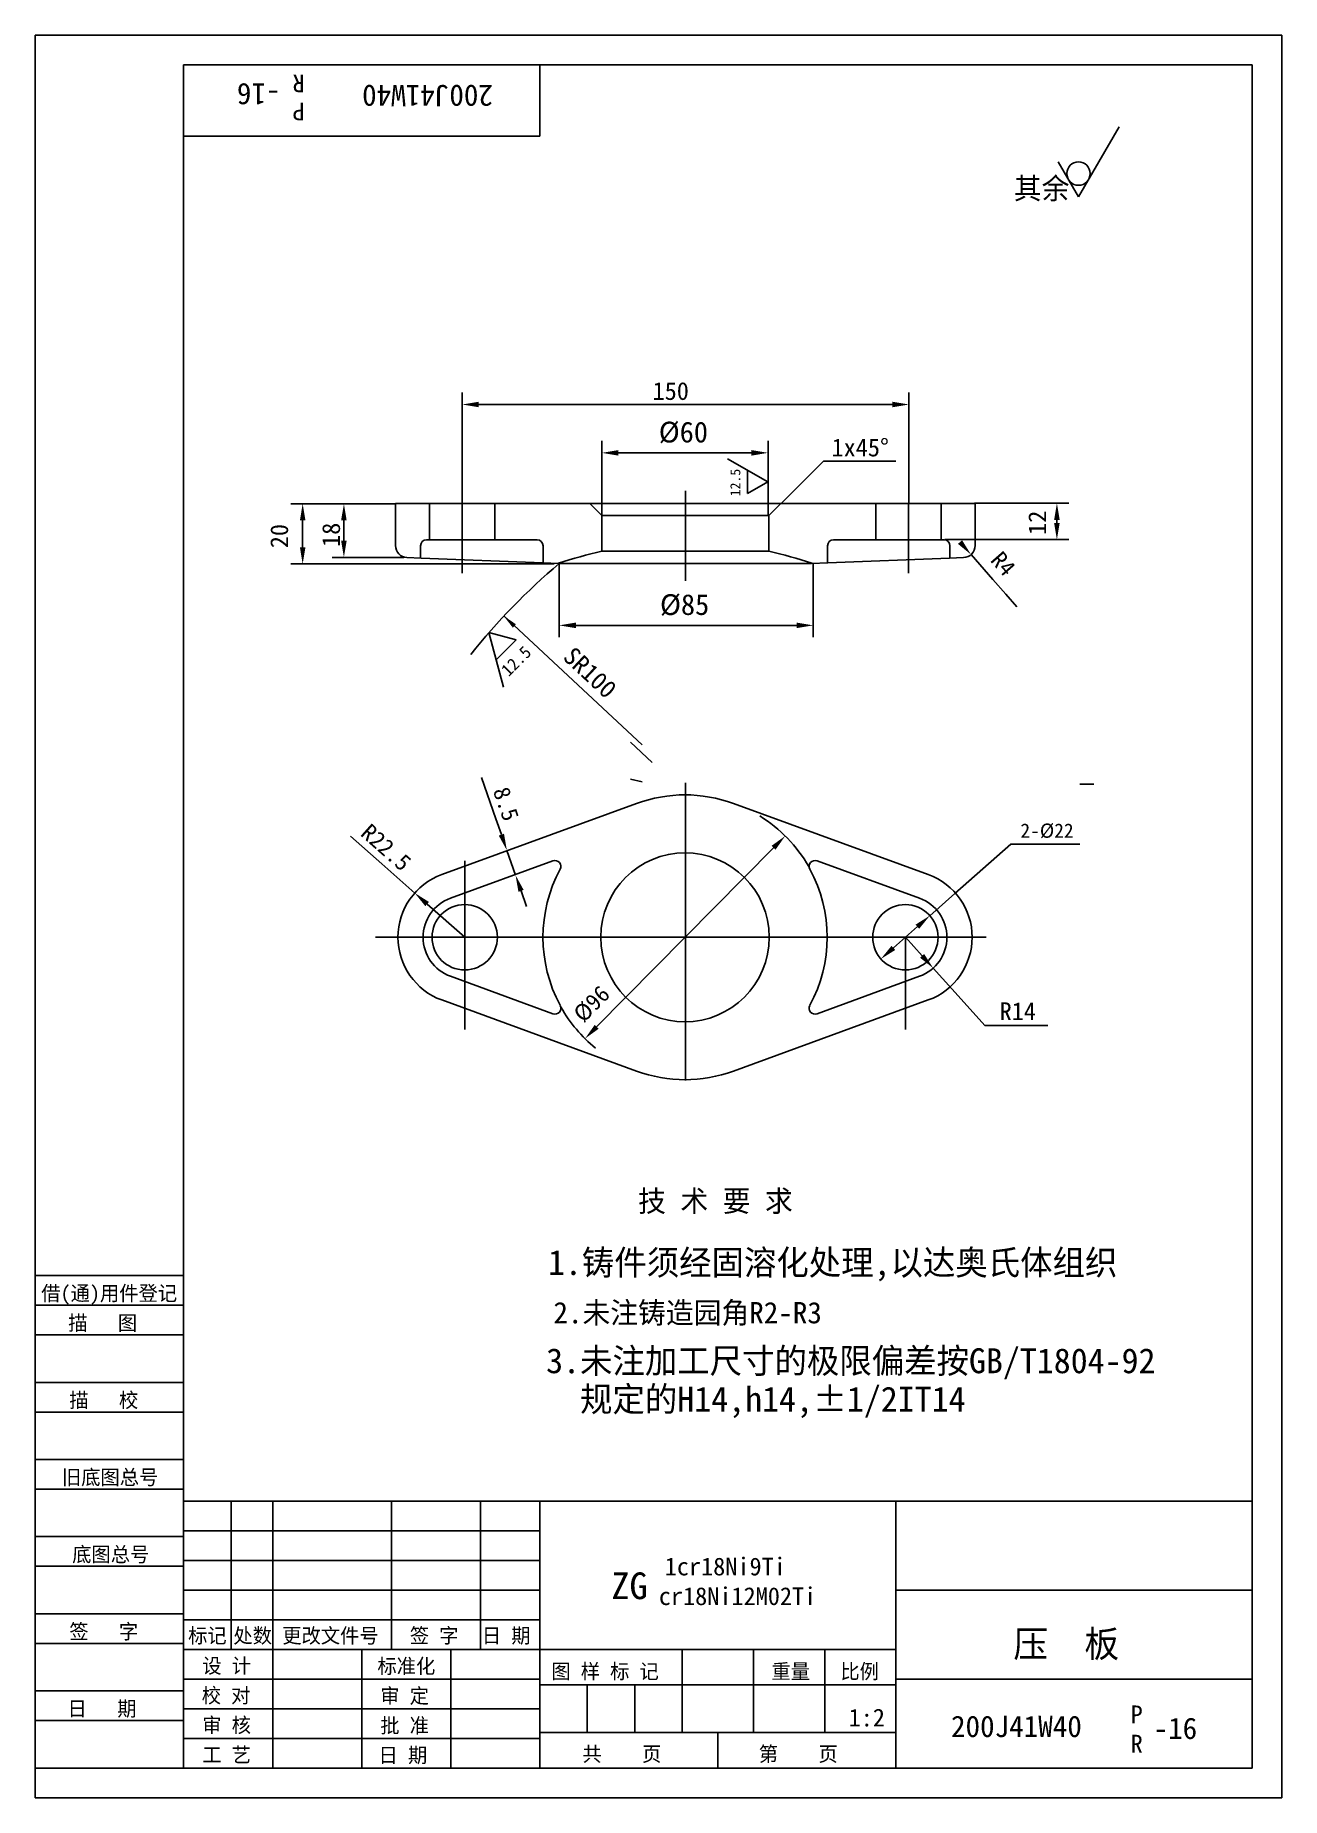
# Model space of a CAD drawing. Header units: metres. Extents: x 0 to 210, y 0 to 297.
import ezdxf

# ---------------------------------------------------------------- set-up
doc = ezdxf.new("R2010")
doc.units = ezdxf.units.M
for name, color, linetype in [('B', 3, 'Continuous'), ('C', 6, 'Continuous'), ('D', 1, 'Continuous'), ('FL', 5, 'Continuous'), ('T', 7, 'Continuous'), ('TL', 4, 'Continuous')]:
    doc.layers.add(name, color=color, linetype=linetype)

# ---------------------------------------------------------------- blocks, each defined once
blk = doc.blocks.new('TUKUN4')
at = {"layer": 'FL'}
for p, q in [((0, 297), (0, 0)), ((210, 297), (0, 297)), ((210, 0), (210, 297)), ((0, 78), (25, 78)), ((0, 70), (25, 70)), ((0, 65), (25, 65)), ((0, 57), (25, 57)), ((0, 52), (25, 52)), ((33, 25), (33, 50)), ((40, 5), (40, 50)), ((60, 25), (60, 50)), ((75, 25), (75, 50)), ((25, 45), (85, 45)), ((0, 44), (25, 44)), ((0, 39), (25, 39)), ((25, 40), (85, 40)), ((25, 35), (85, 35)), ((0, 31), (25, 31)), ((25, 30), (85, 30)), ((0, 26), (25, 26)), ((70, 5), (70, 25)), ((0, 18), (25, 18)), ((25, 20), (85, 20)), ((25, 15), (85, 15)), ((0, 13), (25, 13)), ((25, 10), (85, 10)), ((0, 0), (210, 0))]:
    blk.add_line(p, q, dxfattribs=at)
at = {"layer": 'TL'}
for p, q in [((25, 5), (25, 292)), ((205, 292), (25, 292)), ((85, 292), (85, 280)), ((205, 5), (205, 292)), ((85, 280), (25, 280)), ((0, 88), (25, 88)), ((0, 83), (25, 83)), ((205, 50), (25, 50)), ((85, 5), (85, 50)), ((145, 5), (145, 50)), ((205, 35), (145, 35)), ((145, 25), (25, 25)), ((55, 5), (55, 25)), ((109, 11), (109, 25)), ((121, 11), (121, 25)), ((133, 11), (133, 25)), ((85, 19), (145, 19)), ((93, 11), (93, 19)), ((101, 11), (101, 19)), ((205, 20), (145, 20)), ((145, 11), (85, 11)), ((115, 5), (115, 11)), ((0, 5), (205, 5))]:
    blk.add_line(p, q, dxfattribs=at)
at = {"layer": 'T'}
for s, p in [('借(通)用件登记', (1, 83.76)), ('描   图', (5.56, 78.76)), ('描   校', (5.74, 65.76)), ('旧底图总号', (4.49, 52.76)), ('底图总号', (6.22, 39.76)), ('签   字', (5.74, 26.76)), ('标记', (25.75, 26.07)), ('处数', (33.38, 26.07)), ('更改文件号', (41.61, 26.07)), ('签 字', (63.1, 26.07)), ('日 期', (75.23, 26.07)), ('设 计', (28.14, 20.99)), ('标准化', (57.65, 20.93)), ('图 样 标 记', (86.95, 20.04)), ('重量', (124.03, 20.04)), ('比例', (135.64, 20.04)), ('校 对', (28.05, 15.99)), ('审 定', (58.13, 15.93)), ('日   期', (5.45, 13.76)), ('审 核', (28.14, 10.99)), ('批 准', (58.13, 10.93)), ('共    页', (92.18, 6.13)), ('第    页', (121.9, 6.13)), ('工 艺', (28.14, 5.99)), ('日 期', (57.84, 5.93))]:
    blk.add_text(s, height=2.5, dxfattribs=at).set_placement(p)

msp = doc.modelspace()

# ---------------------------------------------------------------- linework, layer by layer
at = {"layer": 'B'}
for p, q in [((87.22, 157.88), (69.95, 151.57)), ((131.72, 157.88), (148.99, 151.57)), ((69.95, 138.42), (87.22, 132.12)), ((148.99, 138.42), (131.72, 132.12))]:
    msp.add_line(p, q, dxfattribs=at)
for centre, radius, start, end in [((87.56, 156.94), 1, 331.47, 110.06), ((131.38, 156.94), 1, 69.94, 208.53), ((109.53, 145), 24, 151.47, 208.53), ((109.41, 145), 24, 331.47, 28.53), ((72.35, 145), 7, 110.06, 249.94), ((146.59, 145), 7, 290.06, 69.94), ((87.56, 133.05), 1, 249.94, 28.53), ((131.38, 133.05), 1, 151.47, 290.06)]:
    msp.add_arc(centre, radius, start, end, dxfattribs=at)
at = {"layer": 'C'}
for p, q in [((109.53, 220.24), (109.53, 205.06)), ((71.91, 218.05), (71.91, 206.35)), ((147.12, 218.05), (147.12, 206.35)), ((109.53, 163.65), (109.53, 171)), ((109.53, 163.65), (109.53, 120.89)), ((72.35, 145), (72.35, 157.89)), ((57.33, 145), (160.19, 145)), ((72.35, 145), (72.35, 129.44)), ((146.59, 145), (146.59, 129.44)), ((109.53, 131), (109.53, 127.82))]:
    msp.add_line(p, q, dxfattribs=at)
at = {"layer": 'D'}
for p, q in [((182.59, 281.58), (175.76, 269.75)), ((175.76, 269.75), (172.35, 275.66)), ((71.93, 218.05), (71.93, 236.78)), ((74.73, 234.78), (144.4, 234.78)), ((147.2, 218.05), (147.2, 236.78)), ((95.46, 216.06), (95.46, 228.63)), ((98.26, 226.63), (120.65, 226.63)), ((123.45, 216.06), (123.45, 228.63)), ((116.64, 225.64), (123.4, 221.73)), ((120.02, 219.78), (120.02, 223.69)), ((125.73, 218.14), (132.8, 225.21)), ((132.8, 225.21), (145.01, 225.21)), ((123.4, 221.73), (120.02, 219.78)), ((50, 218.05), (43.05, 218.05)), ((60.74, 218.05), (50, 218.05)), ((158.26, 218.14), (174.12, 218.14)), ((45.05, 215.25), (45.05, 210.71)), ((52, 215.25), (52, 211.82)), ((172.12, 215.34), (172.12, 214.82)), ((153.23, 212.02), (174.12, 212.02)), ((155.8, 211.59), (156.33, 210.99)), ((87.4, 207.91), (43.05, 207.91)), ((62.09, 209.02), (50, 209.02)), ((88.28, 207.97), (88.28, 195.56)), ((131.05, 207.98), (131.05, 195.56)), ((157.65, 209.49), (161.35, 205.29)), ((161.35, 205.29), (163.54, 202.79)), ((163.54, 202.79), (165.37, 200.71)), ((78.92, 199.14), (102.24, 177.4)), ((76.39, 196.38), (81.01, 195.14)), ((78.87, 187.15), (76.39, 196.38)), ((91.08, 197.56), (128.25, 197.56)), ((81.01, 195.14), (77.63, 191.76)), ((100.3, 177.85), (103.95, 174.44)), ((77.61, 164.93), (75.16, 171.94)), ((102.24, 171.18), (100.3, 171.63)), ((176, 170.79), (178.37, 170.79)), ((78.53, 162.29), (77.61, 164.93)), ((58.38, 157.37), (53.12, 162.03)), ((154.91, 152.35), (164.34, 160.69)), ((164.34, 160.69), (176, 160.69)), ((80.92, 155.46), (79.46, 159.64)), ((94.58, 129.91), (124.38, 160.08)), ((63.93, 152.46), (58.38, 157.37)), ((81.84, 152.81), (82.77, 150.17)), ((150.71, 148.64), (154.91, 152.35)), ((66.02, 150.6), (72.35, 145)), ((148.62, 146.79), (144.57, 143.21)), ((149.4, 141.88), (146.59, 145)), ((151.28, 139.8), (155.98, 134.57)), ((155.98, 134.57), (159.99, 130.12)), ((159.99, 130.12), (170.62, 130.12))]:
    msp.add_line(p, q, dxfattribs=at)
msp.add_lwpolyline([(88.28, 207.97, 0.05), (73.38, 192.67, 0.05)], format="xyb", dxfattribs=at)
msp.add_circle((175.76, 273.69), 1.97, dxfattribs=at)
for start, end in [(29.75, 58.39), (209.47, 231.05)]:
    msp.add_arc((109.48, 145), 24, start, end, dxfattribs=at)
for points in [[(74.73, 235.24), (74.73, 234.31), (71.93, 234.78)], [(144.4, 235.24), (144.4, 234.31), (147.2, 234.78)], [(98.26, 227.1), (98.26, 226.16), (95.46, 226.63)], [(120.65, 227.1), (120.65, 226.16), (123.45, 226.63)], [(44.59, 215.25), (45.52, 215.25), (45.05, 218.05)], [(51.53, 215.25), (52.46, 215.25), (52, 218.05)], [(171.65, 215.34), (172.59, 215.34), (172.12, 218.14)], [(171.65, 214.82), (172.59, 214.82), (172.12, 212.02)], [(51.53, 211.82), (52.46, 211.82), (52, 209.02)], [(155.45, 211.29), (156.15, 211.9), (157.65, 209.49)], [(44.59, 210.71), (45.52, 210.71), (45.05, 207.91)], [(80.99, 197.74), (78.92, 199.14), (80.46, 197.17)], [(91.08, 198.03), (91.08, 197.09), (88.28, 197.56)], [(128.25, 198.03), (128.25, 197.09), (131.05, 197.56)], [(78.97, 162.44), (78.09, 162.13), (79.46, 159.64)], [(124.71, 159.75), (124.05, 160.41), (126.35, 162.07)], [(82.28, 152.97), (81.4, 152.66), (80.92, 155.46)], [(65.71, 150.25), (66.33, 150.95), (63.93, 152.46)], [(148.92, 146.44), (148.31, 147.13), (150.71, 148.64)], [(144.88, 142.86), (144.26, 143.56), (142.47, 141.35)], [(149.06, 141.56), (149.75, 142.19), (151.28, 139.8)], [(94.92, 129.59), (94.25, 130.24), (92.62, 127.92)]]:
    msp.add_solid(points, dxfattribs=at)
at = {"layer": 'TL'}
for p, q in [((65.03, 218.07), (60.7, 218.07)), ((60.7, 218.07), (60.7, 210.99)), ((66.41, 218.07), (65.03, 218.07)), ((77.39, 218.07), (66.41, 218.07)), ((66.41, 218.03), (66.41, 211.97)), ((93.53, 218.07), (77.39, 218.07)), ((77.4, 218.03), (77.4, 211.95)), ((93.46, 218.05), (95.46, 216.05)), ((109.53, 218.07), (93.53, 218.07)), ((109.5, 218.07), (125.5, 218.07)), ((125.57, 218.05), (123.57, 216.05)), ((125.5, 218.07), (141.64, 218.07)), ((141.62, 218.03), (141.62, 211.95)), ((141.64, 218.07), (152.61, 218.07)), ((152.61, 218.07), (154, 218.07)), ((152.61, 218.03), (152.61, 211.97)), ((154, 218.07), (158.33, 218.07)), ((158.33, 218.07), (158.33, 210.99)), ((95.46, 216.05), (109.51, 216.05)), ((95.46, 216.05), (95.46, 210.05)), ((123.57, 216.05), (109.51, 216.05)), ((123.57, 216.05), (123.57, 210.05)), ((64.91, 210.97), (64.91, 208.9)), ((66.41, 211.97), (65.91, 211.97)), ((66.41, 211.97), (77.39, 211.97)), ((77.4, 211.97), (84.55, 211.97)), ((85.55, 210.97), (85.55, 208.08)), ((133.48, 210.97), (133.48, 208.08)), ((141.62, 211.97), (134.48, 211.97)), ((152.61, 211.97), (141.64, 211.97)), ((152.61, 211.97), (153.11, 211.97)), ((154.11, 210.97), (154.11, 208.9)), ((62.62, 209), (64.99, 208.9)), ((64.99, 208.9), (85.51, 208.08)), ((85.51, 208.08), (88.28, 207.97)), ((109.53, 207.97), (88.28, 207.97)), ((95.46, 210.05), (109.51, 210.05)), ((109.5, 207.97), (130.75, 207.97)), ((123.57, 210.05), (109.51, 210.05)), ((133.51, 208.08), (130.75, 207.97)), ((154.03, 208.9), (133.51, 208.08)), ((156.41, 209), (154.03, 208.9)), ((101.29, 167.54), (68.49, 155.56)), ((117.65, 167.54), (150.45, 155.56)), ((68.49, 134.43), (101.29, 122.45)), ((150.45, 134.43), (117.65, 122.45))]:
    msp.add_line(p, q, dxfattribs=at)
for points in [[(95.46, 210.05, 0.02), (88.17, 208.05, 0.02)], [(123.57, 210.05, -0.02), (130.85, 208.05, -0.02)]]:
    msp.add_lwpolyline(points, format="xyb", dxfattribs=at)
for centre in [(72.35, 145), (146.59, 145)]:
    msp.add_circle(centre, 5.5, dxfattribs=at)
for centre, radius, start, end in [((62.7, 210.99), 2, 180, 267.7), ((65.91, 210.97), 1, 90, 180), ((84.55, 210.97), 1, 0, 90), ((134.48, 210.97), 1, 90, 180), ((153.11, 210.97), 1, 0, 90), ((156.33, 210.99), 2, 272.3, 0), ((109.53, 145), 24, 90, 110.06), ((109.41, 145), 24, 69.94, 90), ((109.53, 145), 14.25, 90, 270), ((109.41, 145), 14.25, 270, 90), ((72.35, 145), 11.25, 110.06, 249.94), ((146.59, 145), 11.25, 290.06, 69.94), ((109.53, 145), 24, 249.94, 270), ((109.41, 145), 24, 270, 290.06)]:
    msp.add_arc(centre, radius, start, end, dxfattribs=at)

# ---------------------------------------------------------------- block references
at = {"layer": 'D'}
msp.add_blockref('TUKUN4', (0, 0), dxfattribs=at)

# ---------------------------------------------------------------- texts
for s, height, rotation, p in [('-16', 3.6, 180, (41.32, 288.88)), ('R', 3, 180, (45.39, 290.38)), ('200J41W40', 3.6, 180, (77.11, 288.62)), ('P', 3, 180, (45.39, 285.65)), ('12.5', 1.7, 90, (118.79, 219.31)), ('20', 3, 90, (42.6, 210.56)), ('18', 3, 90, (51.34, 210.78)), ('12', 3, 90, (170.31, 212.81)), ('R4', 2.8, 311.32, (160.78, 208.45)), ('12.5', 2.08, 45, (79.75, 188.81)), ('SR100', 3, 317.02, (88.73, 191.98)), ('8.5', 2.8, 289.26, (77.07, 169.7)), ('R22.5', 2.8, 318.47, (54.63, 162.26)), ('%%c96', 2.8, 45.35, (92.36, 130.45))]:
    msp.add_text(s, height=height, rotation=rotation, dxfattribs=at).set_placement(p)
for s, height, p in [('其余', 3.6, (164.87, 269.39)), ('150', 3, (104, 235.55)), ('%%c60', 3.5, (105.04, 228.38)), ('1x45%%d', 3, (134.15, 226.03)), ('%%c85', 3.5, (105.25, 199.31)), ('2-%%c22', 2.4, (165.98, 161.77)), ('R14', 3, (162.47, 131.04)), ('技 术 要 求', 3.6, (101.56, 98.76)), ('1.铸件须经固溶化处理,以达奥氏体组织', 4.2, (86.38, 88.1)), ('2.未注铸造园角R2-R3', 3.6, (87.3, 79.94)), ('3.未注加工尺寸的极限偏差按GB/T1804-92', 4.2, (86.07, 71.54)), ('  规定的H14,h14,%%P1/2IT14', 4.2, (86.07, 65.07)), ('1cr18Ni9Ti', 3, (106.05, 37.47)), ('ZG', 4.5, (97.05, 33.47)), ('cr18Ni12M02Ti', 3, (105.05, 32.47)), ('压  板', 4.5, (164.78, 23.68)), ('1:2', 3, (137.03, 12.01)), ('P', 3, (184.54, 12.55)), ('200J41W40', 3.6, (154.28, 10.23)), ('-16', 3.6, (188.41, 9.9)), ('R', 3, (184.54, 7.61))]:
    msp.add_text(s, height=height, dxfattribs=at).set_placement(p)

doc.saveas('drawing.dxf')
